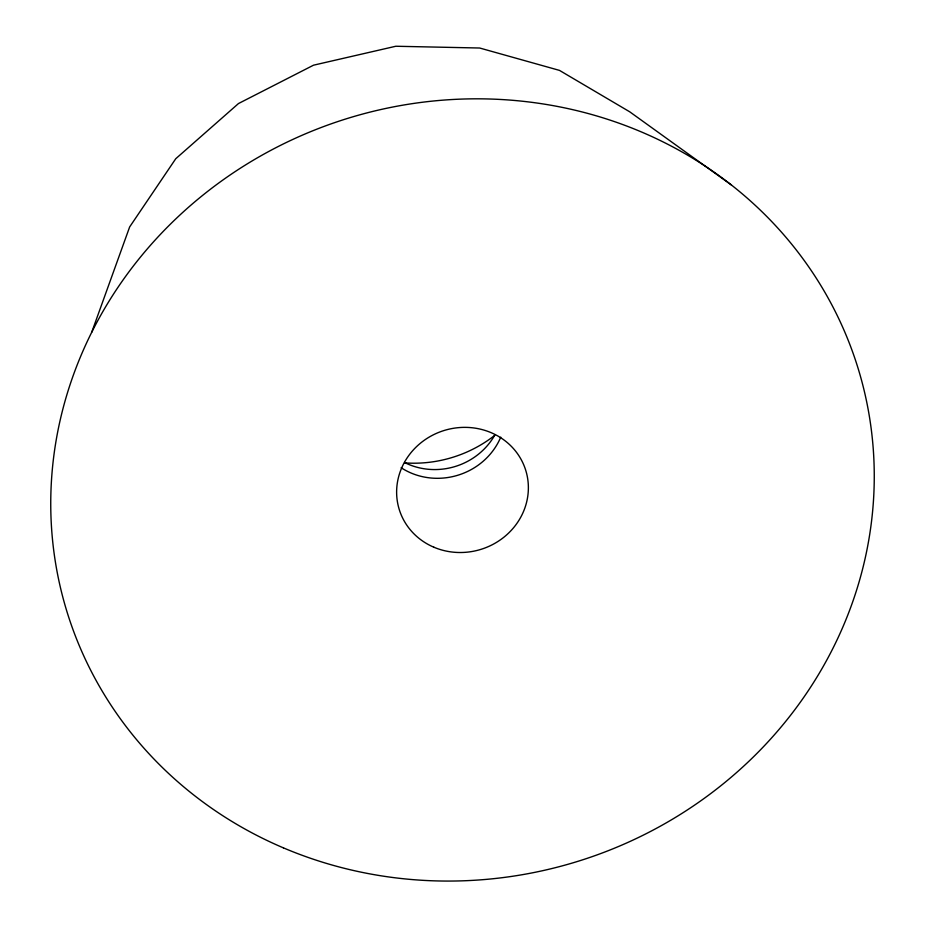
<?xml version="1.0" encoding="UTF-8"?>
<svg xmlns="http://www.w3.org/2000/svg" width="925" height="925" viewBox="0 0 925 925"><rect width="100%" height="100%" fill="white"/><g stroke="black" fill="none" stroke-linecap="round" stroke-linejoin="round"><path stroke-width="1.39" d="M91.714 332.272L129.65 226.949L175.75 158.73L238.465 103.554L313.529 65.189L395.808 46.25L479.693 48.019L559.486 70.392L629.74 111.821L731.421 185M495.014 434.681A66.218 62.229 -17.1 0 1 404.537 462.5M494.436 435.606A124.158 116.666 -17.1 0 1 404.792 462.893M500.737 437.167A66.218 62.229 -17.1 0 1 401.138 467.738M283.443 847.878A413.857 388.905 -17.1 0 0 873.142 447.515A413.857 388.905 -17.1 0 0 230.915 174.432A413.857 388.905 -17.1 0 0 283.443 847.878M433.848 547.207A66.218 62.229 -17.1 0 0 528.198 483.151A66.218 62.229 -17.1 0 0 425.442 439.456A66.218 62.229 -17.1 0 0 433.848 547.207"/></g></svg>
